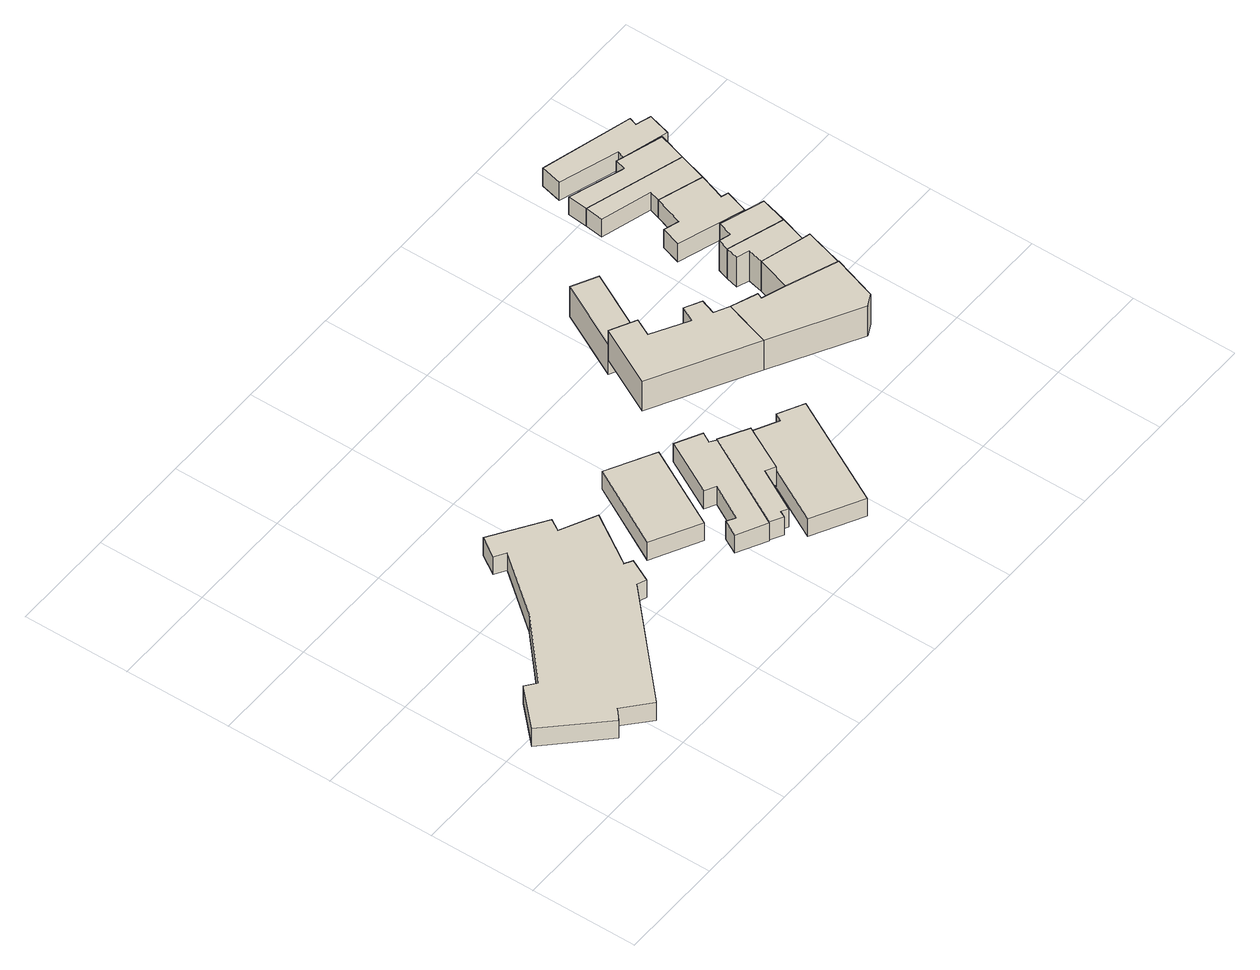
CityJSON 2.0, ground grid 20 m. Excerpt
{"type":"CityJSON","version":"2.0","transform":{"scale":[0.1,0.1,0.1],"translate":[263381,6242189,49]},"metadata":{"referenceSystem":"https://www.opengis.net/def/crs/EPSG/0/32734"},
"CityObjects":{
"building1":{"type":"Building","attributes":{"address":"District Six Guesthouse 2 Chester Road Walmer Estate Cape Town","building":"guest_house","building:levels":1,"rooms":"12","building_height":4.1,"plus_code":"4FRW3C8R+C48","ground_height":56.32,"roof_height":60.42},"geometry":[{"type":"Solid","lod":"1","boundaries":[[[[0,1,2,3]],[[1,4,5,2]],[[4,6,7,5]],[[6,8,9,7]],[[8,10,11,9]],[[10,12,13,11]],[[12,14,15,13]],[[14,16,17,15]],[[16,18,19,17]],[[18,20,21,19]],[[20,22,23,21]],[[22,24,25,23]],[[24,26,27,25]],[[26,28,29,27]],[[28,30,31,29]],[[30,32,33,31]],[[32,0,3,33]],[[3,2,5,7,9,11,13,15,17,19,21,23,25,27,29,31,33]],[[32,30,28,26,24,22,20,18,16,14,12,10,8,6,4,1,0]]]]}]},
"building2":{"type":"Building","attributes":{"address":"8 Chester Road Walmer Estate Cape Town","building":"house","building:levels":1,"building_height":4.1,"plus_code":"4FRW3C8R+C6H","ground_height":57.24,"roof_height":61.34},"geometry":[{"type":"Solid","lod":"1","boundaries":[[[[34,35,36,37]],[[35,38,39,36]],[[38,40,41,39]],[[40,34,37,41]],[[37,36,39,41]],[[40,38,35,34]]]]}]},
"building3":{"type":"Building","attributes":{"address":"10 Chester Road Walmer Estate Cape Town","building":"house","building:levels":1,"building_height":4.1,"plus_code":"4FRW3C8R+97M","ground_height":59.17,"roof_height":63.27},"geometry":[{"type":"Solid","lod":"1","boundaries":[[[[42,43,44,45]],[[43,46,47,44]],[[46,48,49,47]],[[48,50,51,49]],[[50,52,53,51]],[[52,54,55,53]],[[54,56,57,55]],[[56,58,59,57]],[[58,60,61,59]],[[60,42,45,61]],[[45,44,47,49,51,53,55,57,59,61]],[[60,58,56,54,52,50,48,46,43,42]]]]}]},
"building4":{"type":"Building","attributes":{"address":"12 Chester Road Walmer Estate Cape Town","building":"house","building:levels":1,"building_height":4.1,"plus_code":"4FRW3C8R+98R","ground_height":59.43,"roof_height":63.53},"geometry":[{"type":"Solid","lod":"1","boundaries":[[[[62,63,64,65]],[[63,66,67,64]],[[66,68,69,67]],[[68,70,71,69]],[[70,72,73,71]],[[72,74,75,73]],[[74,76,77,75]],[[76,62,65,77]],[[65,64,67,69,71,73,75,77]],[[76,74,72,70,68,66,63,62]]]]}]},
"building5":{"type":"Building","attributes":{"address":"14 Chester Road Walmer Estate Cape Town","building":"house","building:levels":1,"building_height":4.1,"plus_code":"4FRW3C8R+983","ground_height":58.74,"roof_height":62.84},"geometry":[{"type":"Solid","lod":"1","boundaries":[[[[78,79,80,81]],[[79,82,83,80]],[[82,84,85,83]],[[84,86,87,85]],[[86,88,89,87]],[[88,90,91,89]],[[90,78,81,91]],[[81,80,83,85,87,89,91]],[[90,88,86,84,82,79,78]]]]}]},
"building6":{"type":"Building","attributes":{"address":"7-13 Walmer Estate","building":"terrace","building:levels":2,"building:units":"4","building_height":6.9,"plus_code":"4FRW3C8R+F9M","ground_height":56.03,"roof_height":62.93},"geometry":[{"type":"Solid","lod":"1","boundaries":[[[[92,93,94,95]],[[93,96,97,94]],[[96,98,99,97]],[[98,100,101,99]],[[100,102,103,101]],[[102,104,105,103]],[[104,106,107,105]],[[106,108,109,107]],[[108,110,111,109]],[[110,92,95,111]],[[95,94,97,99,101,103,105,107,109,111]],[[110,108,106,104,102,100,98,96,93,92]]]]}]},
"building7":{"type":"Building","attributes":{"address":"Yoga 7 Chester Road Walmer Estate Cape Town","building":"yes","building:levels":2,"building_height":6.9,"plus_code":"4FRW3C8R+G9M","ground_height":52.7,"roof_height":59.6},"geometry":[{"type":"Solid","lod":"1","boundaries":[[[[112,113,114,115]],[[113,116,117,114]],[[116,118,119,117]],[[118,112,115,119]],[[115,114,117,119]],[[118,116,113,112]]]]}]},
"building8":{"type":"Building","attributes":{"address":"15-19 Chester Road Walmer Estate Cape Town","building":"terrace","building:levels":2,"building:units":"3","building_height":6.9,"plus_code":"4FRW3C8R+CFC","ground_height":56.03,"roof_height":62.93},"geometry":[{"type":"Solid","lod":"1","boundaries":[[[[110,120,121,111]],[[120,122,123,121]],[[122,124,125,123]],[[124,126,127,125]],[[126,128,129,127]],[[128,130,131,129]],[[130,92,95,131]],[[92,110,111,95]],[[111,121,123,125,127,129,131,95]],[[92,130,128,126,124,122,120,110]]]]}]},
"building9":{"type":"Building","attributes":{"address":"Walmer Estate","building":"house","building:levels":2,"building_height":6.9,"plus_code":"4FRW3C8R+FF8","ground_height":55.8,"roof_height":62.7},"geometry":[{"type":"Solid","lod":"1","boundaries":[[[[132,133,134,135]],[[133,136,137,134]],[[136,138,139,137]],[[138,140,141,139]],[[140,132,135,141]],[[135,134,137,139,141]],[[140,138,136,133,132]]]]}]},
"building10":{"type":"Building","attributes":{"address":"Walmer Estate","building":"house","building:levels":2,"building_height":6.9,"plus_code":"4FRW3C8R+FFP","ground_height":55.8,"roof_height":62.7},"geometry":[{"type":"Solid","lod":"1","boundaries":[[[[136,142,143,137]],[[142,144,145,143]],[[144,146,147,145]],[[146,148,149,147]],[[148,138,139,149]],[[138,136,137,139]],[[137,143,145,147,149,139]],[[138,148,146,144,142,136]]]]}]},
"building11":{"type":"Building","attributes":{"address":"Walmer Estate","building":"house","building:levels":2,"building_height":6.9,"plus_code":"4FRW3C8R+GF4","ground_height":55.8,"roof_height":62.7},"geometry":[{"type":"Solid","lod":"1","boundaries":[[[[142,150,151,143]],[[150,152,153,151]],[[152,154,155,153]],[[154,156,157,155]],[[156,144,145,157]],[[144,142,143,145]],[[143,151,153,155,157,145]],[[144,156,154,152,150,142]]]]}]},
"building12":{"type":"Building","attributes":{"address":"Milan Street Walmer Estate Cape Town","building":"house","building:levels":1,"building_height":4.1,"plus_code":"4FRW3C8R+GFX","ground_height":52.7,"roof_height":56.8},"geometry":[{"type":"Solid","lod":"1","boundaries":[[[[158,159,160,161]],[[159,162,163,160]],[[162,164,165,163]],[[164,166,167,165]],[[166,168,169,167]],[[168,170,171,169]],[[170,172,173,171]],[[172,158,161,173]],[[161,160,163,165,167,169,171,173]],[[172,170,168,166,164,162,159,158]]]]}]},
"building13":{"type":"Building","attributes":{"address":"Milan Street Walmer Estate Cape Town","building":"house","building:levels":1,"building_height":4.1,"plus_code":"4FRW3C8R+HFH","ground_height":52.7,"roof_height":56.8},"geometry":[{"type":"Solid","lod":"1","boundaries":[[[[158,174,175,161]],[[174,176,177,175]],[[176,178,179,177]],[[178,180,181,179]],[[180,159,160,181]],[[159,158,161,160]],[[161,175,177,179,181,160]],[[159,180,178,176,174,158]]]]}]},
"building14":{"type":"Building","attributes":{"address":"Milan Street Walmer Estate Cape Town","building":"house","building:levels":1,"building_height":4.1,"plus_code":"4FRW3C8R+HGM","ground_height":52.7,"roof_height":56.8},"geometry":[{"type":"Solid","lod":"1","boundaries":[[[[174,182,183,175]],[[182,184,185,183]],[[184,186,187,185]],[[186,188,189,187]],[[188,176,177,189]],[[176,174,175,177]],[[175,183,185,187,189,177]],[[176,188,186,184,182,174]]]]}]},
"building15":{"type":"Building","attributes":{"address":"Milan Street Walmer Estate Cape Town","building":"house","building:levels":1,"building_height":4.1,"plus_code":"4FRW3C8R+JG7","ground_height":49.85,"roof_height":53.95},"geometry":[{"type":"Solid","lod":"1","boundaries":[[[[190,191,192,193]],[[191,194,195,192]],[[194,196,197,195]],[[196,198,199,197]],[[198,200,201,199]],[[200,202,203,201]],[[202,204,205,203]],[[204,190,193,205]],[[193,192,195,197,199,201,203,205]],[[204,202,200,198,196,194,191,190]]]]}]}
},
"vertices":[
[166,27,73],[354,205,73],[354,205,114],[166,27,114],[371,198,73],[371,198,114],[392,240,73],[392,240,114],[378,248,73],[378,248,114],[439,343,73],[439,343,114],[374,375,73],[374,375,114],[387,397,73],[387,397,114],[291,461,73],[291,461,114],[267,423,73],[267,423,114],[287,410,73],[287,410,114],[200,303,73],[200,303,114],[89,203,73],[89,203,114],[70,218,73],[70,218,114],[3,152,73],[3,152,114],[99,52,73],[99,52,114],[119,69,73],[119,69,114],
[512,390,82],[430,240,82],[430,240,123],[512,390,123],[518,193,82],[518,193,123],[599,343,82],[599,343,123],
[564,99,102],[660,273,102],[660,273,143],[564,99,143],[649,281,102],[649,281,143],[659,299,102],[659,299,143],[612,324,102],[612,324,143],[558,224,102],[558,224,143],[578,213,102],[578,213,143],[542,148,102],[542,148,143],[526,157,102],[526,157,143],[510,127,102],[510,127,143],
[660,273,104],[564,99,104],[564,99,145],[660,273,145],[587,86,104],[587,86,145],[593,98,104],[593,98,145],[605,91,104],[605,91,145],[649,171,104],[649,171,145],[667,161,104],[667,161,145],[711,244,104],[711,244,145],
[711,244,97],[667,161,97],[667,161,138],[711,244,138],[611,58,97],[611,58,138],[703,9,97],[703,9,138],[811,210,97],[811,210,138],[765,234,97],[765,234,138],[757,220,97],[757,220,138],
[909,431,70],[882,445,70],[882,445,139],[909,431,139],[892,473,70],[892,473,139],[862,489,70],[862,489,139],[848,462,70],[848,462,139],[782,500,70],[782,500,139],[798,531,70],[798,531,139],[752,555,70],[752,555,139],[695,446,70],[695,446,139],[881,344,70],[881,344,139],
[798,531,37],[863,655,37],[863,655,106],[798,531,106],[817,679,37],[817,679,106],[752,555,37],[752,555,106],
[1039,256,70],[1039,256,139],[1062,267,70],[1062,267,139],[1090,351,70],[1090,351,139],[998,386,70],[998,386,139],[953,402,70],[953,402,139],[957,412,70],[957,412,139],
[1090,351,68],[1112,424,68],[1112,424,137],[1090,351,137],[1097,428,68],[1097,428,137],[1018,451,68],[1018,451,137],[998,386,68],[998,386,137],
[1112,476,68],[1112,476,137],[1008,510,68],[1008,510,137],[1002,487,68],[1002,487,137],[1025,479,68],[1025,479,137],
[1126,525,68],[1126,525,137],[1045,552,68],[1045,552,137],[1036,525,68],[1036,525,137],[1015,531,68],[1015,531,137],
[1155,667,37],[1073,694,37],[1073,694,78],[1155,667,78],[1055,640,37],[1055,640,78],[1026,649,37],[1026,649,78],[1014,612,37],[1014,612,78],[1137,571,37],[1137,571,78],[1151,614,37],[1151,614,78],[1138,618,37],[1138,618,78],
[1171,719,37],[1171,719,78],[990,775,37],[990,775,78],[986,741,37],[986,741,78],[1079,713,37],[1079,713,78],
[1187,771,37],[1187,771,78],[1101,798,37],[1101,798,78],[1096,778,37],[1096,778,78],[994,812,37],[994,812,78],
[1210,851,9],[1041,898,9],[1041,898,50],[1210,851,50],[1031,858,9],[1031,858,50],[1140,822,9],[1140,822,50],[1135,809,9],[1135,809,50],[1221,785,9],[1221,785,50],[1233,827,9],[1233,827,50],[1205,836,9],[1205,836,50]
]}
